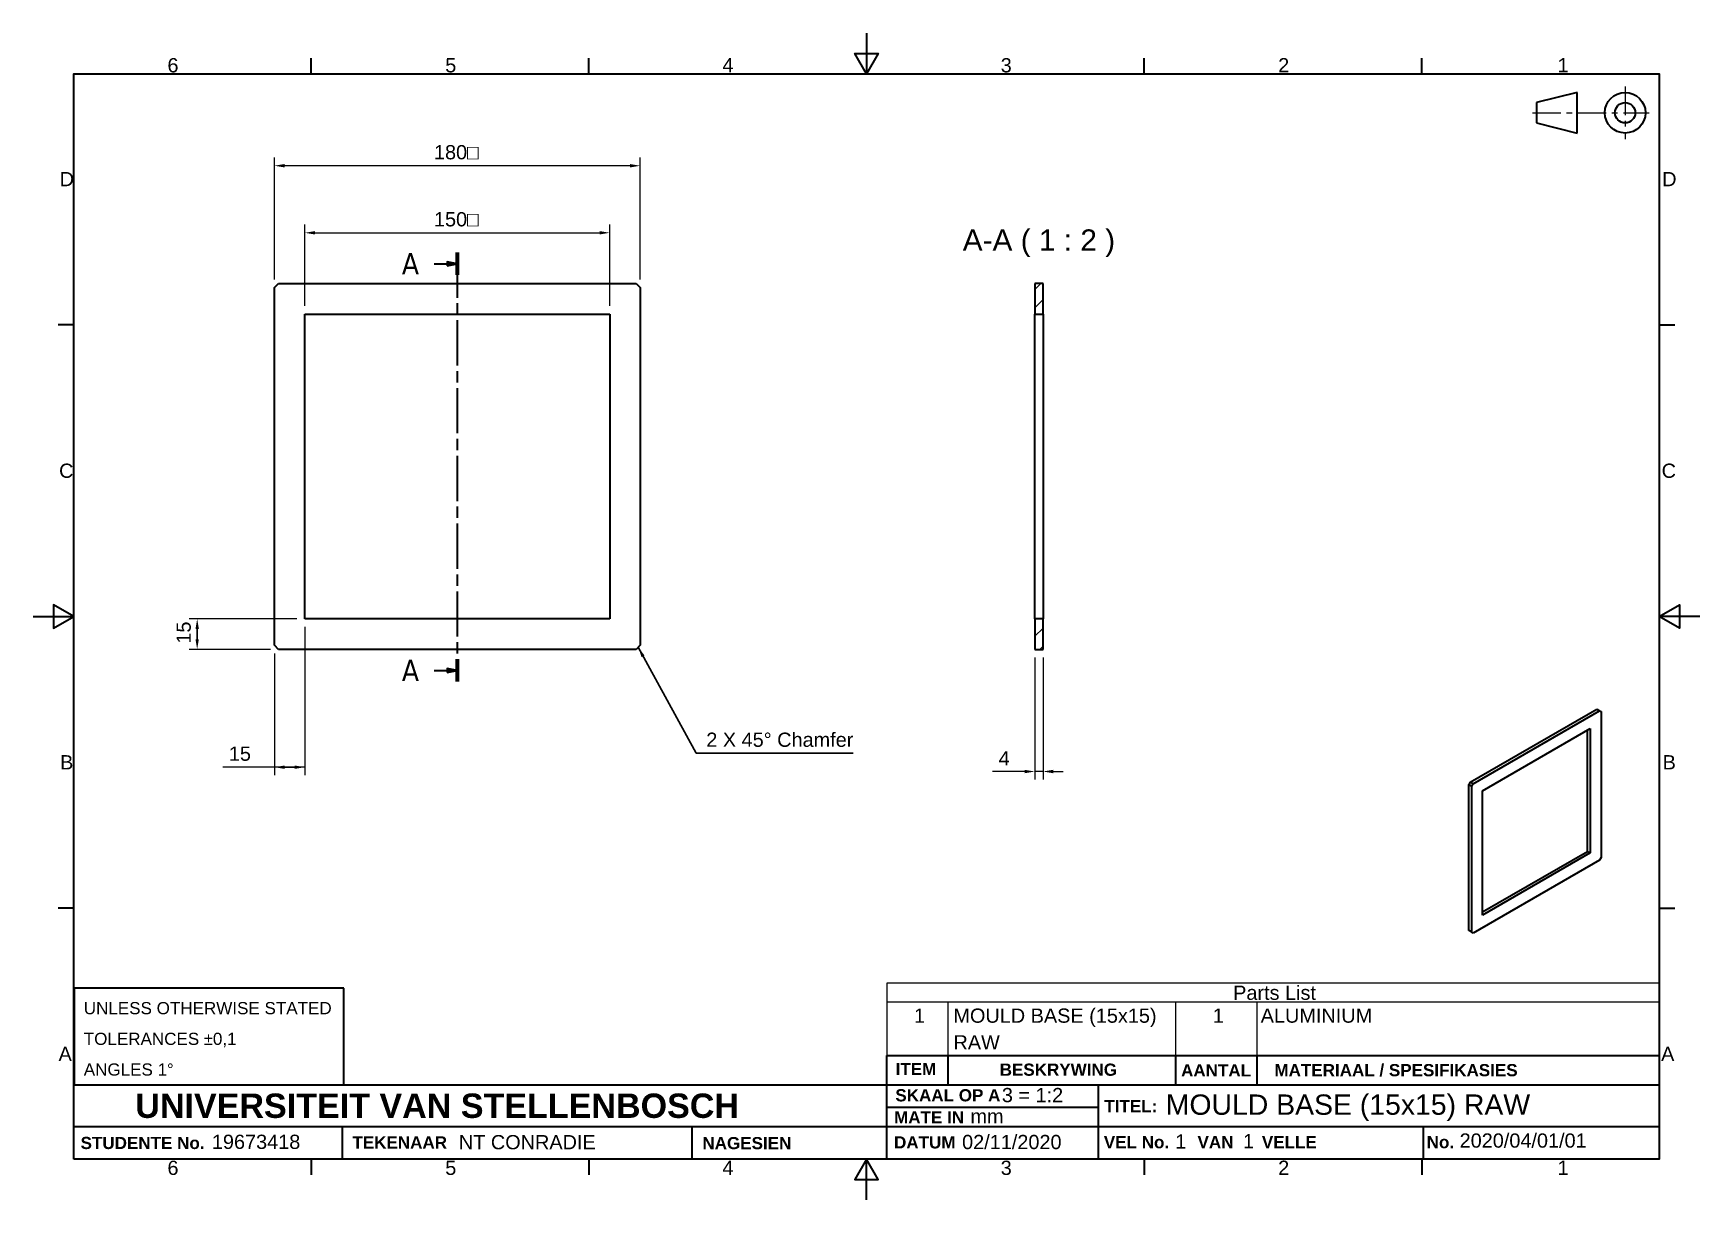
# Model space of a CAD drawing. Header units: millimetres. Extents: x 0 to 820, y 0 to 574.
import ezdxf

# ---------------------------------------------------------------- set-up
doc = ezdxf.new("R2010")
doc.units = ezdxf.units.MM
doc.header["$LTSCALE"] = 2
for name, pattern in [('CENTER_ACAD', [1336.842178, 835.526367, -167.10527, 167.10527, -167.10527]), ('CHAIN', [0.3543, 0.2362, -0.0295, 0.0591, -0.0295]), ('LONG_DASH_DOTTED', [0.3001, 0.2362, -0.0295, 0.0049, -0.0295])]:
    doc.linetypes.add(name, pattern=pattern)
for name, color, linetype, lineweight in [('Border_0', 7, 'Continuous', 35), ('Border_2', 7, 'Continuous', 35), ('Dimensions(ISO)', 7, 'Continuous', 25), ('Section View Lines(ISO)', 7, 'LONG_DASH_DOTTED', 35), ('Sketch Geometry(ISO)', 7, 'Continuous', 35), ('Symbols(ISO)', 7, 'Continuous', 25), ('Visible Edges(ISO)', 7, 'Continuous', 35)]:
    doc.layers.add(name, color=color, linetype=linetype, lineweight=lineweight)
doc.layers.add('Hatch', color=179, linetype='Continuous', lineweight=9, true_color=0x1e1e47)
doc.styles.add('Border_1', font='arial.ttf')
doc.styles.add('Copy of DEFAULT-ISO', font='arial.ttf')
doc.styles.add('Copy of DEFAULT-ISOBigText', font='arial.ttf')
doc.styles.add('DEFAULT-ISO', font='arial.ttf')
doc.styles.add('Label Text (ISO)', font='tahoma.ttf')
doc.styles.add('ROMANS', font='romans.shx')
doc.dimstyles.new('PRIOR2-01', dxfattribs={"dimscale": 2, "dimtxt": 3.5, "dimasz": 2.5, "dimexe": 2, "dimexo": 2, "dimgap": 1.5, "dimtad": 1, "dimtoh": 1, "dimdec": 0, "dimrnd": 1e-08, "dimzin": 0, "dimtxsty": 'DEFAULT-ISO', "dimcen": 0.09, "dimclrd": 1, "dimclre": 1, "dimclrt": 7, "dimaunit": 1, "dimadec": 0, "dimazin": 0, "dimtfac": 1, "dimtdec": 3, "dimtmove": 0, "dimatfit": 3, "dimfxl": 1, "dimtolj": 1, "dimtzin": 0, "dimlwd": 25, "dimlwe": 25, "dimarcsym": 0})
doc.dimstyles.new('PRIOR2-01$7', dxfattribs={"dimscale": 2, "dimtxt": 3.5, "dimasz": 2.5, "dimexe": 2, "dimexo": 2, "dimgap": 1.5, "dimtad": 1, "dimtoh": 1, "dimdec": 0, "dimrnd": 1e-08, "dimzin": 0, "dimtxsty": 'DEFAULT-ISO', "dimcen": 0.09, "dimclrd": 7, "dimclre": 1, "dimclrt": 7, "dimaunit": 1, "dimadec": 0, "dimazin": 0, "dimtfac": 1, "dimtdec": 3, "dimtmove": 0, "dimatfit": 3, "dimfxl": 1, "dimtolj": 1, "dimtzin": 0, "dimlwd": 30, "dimlwe": 25, "dimarcsym": 0})

# ---------------------------------------------------------------- blocks, each defined once
blk = doc.blocks.new('Borders Default Border')
at = {"layer": 'Border_0'}
for p, q in [((68.33, 277), (68.33, 280.9)), ((136.67, 277), (136.67, 280.9)), ((273.33, 277), (273.33, 280.9)), ((341.67, 277), (341.67, 280.9)), ((10, 215.25), (6.1, 215.25)), ((400, 215.25), (403.9, 215.25)), ((10, 71.75), (6.1, 71.75)), ((400, 71.75), (403.9, 71.75)), ((68.33, 10), (68.33, 6.1)), ((136.67, 10), (136.67, 6.1)), ((273.33, 10), (273.33, 6.1)), ((341.67, 10), (341.67, 6.1))]:
    blk.add_line(p, q, dxfattribs=at)
at = {"layer": 'Border_0', "flags": 128}
for points in [[(205, 287), (205, 277), (202.11, 282), (207.89, 282), (205, 277)], [(10, 10), (10, 277), (400, 277), (400, 10), (10, 10)], [(0, 143.5), (10, 143.5), (5, 146.39), (5, 140.61), (10, 143.5)], [(410, 143.5), (400, 143.5), (405, 146.39), (405, 140.61), (400, 143.5)], [(205, 0), (205, 10), (202.11, 5), (207.89, 5), (205, 10)]]:
    blk.add_lwpolyline(points, dxfattribs=at)
at = {"layer": 'Border_2', "char_height": 3.5, "attachment_point": 7, "style": 'Border_1'}
for s, insert in [('6', (33, 277.34)), ('5', (101.35, 277.34)), ('4', (169.54, 277.4)), ('3', (238.02, 277.34)), ('2', (306.29, 277.4)), ('1', (375.03, 277.4)), ('D', (6.48, 249.38)), ('D', (400.78, 249.38)), ('C', (6.34, 177.57)), ('C', (400.64, 177.57)), ('B', (6.59, 105.88)), ('B', (400.89, 105.88)), ('A', (6.21, 34.13)), ('A', (400.51, 34.13)), ('6', (33, 6.04)), ('5', (101.35, 6.04)), ('4', (169.54, 6.1)), ('3', (238.02, 6.04)), ('2', (306.29, 6.1)), ('1', (375.03, 6.1))]:
    blk.add_mtext(s, dxfattribs=dict(at, insert=insert))
blk = doc.blocks.new('Title Blocks stellenbosch')
at = {"layer": 'Sketch Geometry(ISO)'}
for p, q in [((218.02, 9.91), (218.02, 35.41)), ((218.02, 35.41), (408.02, 35.41)), ((233.02, 35.41), (233.02, 28.16)), ((289.02, 35.41), (289.02, 28.16)), ((309.02, 35.41), (309.02, 28.16)), ((18.02, 28.16), (408.02, 28.16)), ((270.02, 28.16), (270.02, 9.91)), ((218.02, 22.66), (270.02, 22.66)), ((18.02, 17.91), (408.02, 17.91)), ((84.02, 17.91), (84.02, 9.91)), ((170.02, 17.91), (170.02, 9.91)), ((350.02, 17.91), (350.02, 9.91)), ((408.02, 9.91), (18.02, 9.91))]:
    blk.add_line(p, q, dxfattribs=at)
at = {"layer": 'Symbols(ISO)', "color": 7, "attachment_point": 1, "style": 'ROMANS'}
for s, insert, char_height in [('\\fArial|b1|i0;\\H3.0000;ITEM', (220.18, 33.57), 3), ('\\fArial|b1|i0;\\H3.0000;BESKRYWING', (245.79, 33.4), 3), ('\\fArial|b1|i0;\\H3.0000;AANTAL', (290.42, 33.22), 3), ('\\fArial|b1|i0;\\H3.0000;MATERIAAL / SPESIFIKASIES', (313.39, 33.28), 3), ('\\fArial|b1|i0;\\H6.0000;UNIVERSITEIT VAN STELLENBOSCH', (33.11, 26.03), 6), ('\\fArial|b1|i0;\\H3.0000;SKAAL OP A', (220.12, 27.1), 3), ('\\fArial|b1|i0;\\H3.0000;MATE IN', (219.81, 21.68), 3), ('\\fArial|b1|i0;\\H3.0000;TITEL:', (271.53, 24.43), 3), ('\\fArial|b1|i0;\\H3.0000;STUDENTE No.', (19.65, 15.37), 3), ('\\fArial|b1|i0;\\H3.0000;TEKENAAR', (86.53, 15.49), 3), ('\\fArial|b1|i0;\\H3.0000;NAGESIEN', (172.64, 15.33), 3), ('\\fArial|b1|i0;\\H3.0000;DATUM', (219.79, 15.51), 3), ('\\fArial|b1|i0;\\H3.0000;VEL No.      VAN      VELLE', (271.42, 15.56), 3)]:
    blk.add_mtext(s, dxfattribs=dict(at, insert=insert, char_height=char_height))
at = {"layer": 'Symbols(ISO)', "color": 7, "insert": (350.85, 15.57), "char_height": 3, "width": 7.4832, "attachment_point": 1, "style": 'ROMANS'}
blk.add_mtext('\\fArial|b1|i0;\\H3.0000;No.', dxfattribs=at)
blk = doc.blocks.new('TOLTAB1')
at = {"layer": 'Sketch Geometry(ISO)'}
for p, q in [((33.2, 11.89), (-33.2, 11.89)), ((-33.2, 11.89), (-33.2, -11.89)), ((33.2, -11.89), (33.2, 11.89)), ((-33.2, -11.89), (33.2, -11.89))]:
    blk.add_line(p, q, dxfattribs=at)
at = {"layer": 'Symbols(ISO)', "color": 7, "insert": (-30.81, 8.49), "char_height": 3, "attachment_point": 1, "line_spacing_factor": 1.509892, "style": 'Copy of DEFAULT-ISO'}
blk.add_mtext('\\fArial|b0|i0;\\H3.0000;UNLESS OTHERWISE STATED\\PTOLERANCES \\fAIGDT|b0|i0;\\H3.0000;`\\fArial|b0|i0;\\H3.0000;0,1\\PANGLES 1\\fAIGDT|b0|i0;\\H3.0000;~', dxfattribs=at)
blk = doc.blocks.new('iso1st')
at = {"layer": 'Sketch Geometry(ISO)'}
for p, q in [((-3.3785, 5.0225), (-13.3785, 2.5225)), ((-3.3785, -4.9775), (-3.3785, 5.0225)), ((-13.3785, 2.5225), (-13.3785, -2.4775)), ((-13.3785, -2.4775), (-3.3785, -4.9775))]:
    blk.add_line(p, q, dxfattribs=at)
at = {"layer": 'Sketch Geometry(ISO)', "linetype": 'CENTER_ACAD', "lineweight": 25, "ltscale": 0.00418}
for p, q in [((8.4235, 6.4415), (8.4235, -6.4415)), ((-14.3695, 0.0225), (14.3695, 0.0225))]:
    blk.add_line(p, q, dxfattribs=at)
at = {"layer": 'Sketch Geometry(ISO)'}
for radius in [5, 2.5]:
    blk.add_circle((8.4235, 0.0225), radius, dxfattribs=at)
blk = doc.blocks.new('Parts List')
at = {"layer": 'Symbols(ISO)'}
for p, q in [((400, 53.29), (210, 53.29)), ((210, 53.29), (210, 48.56)), ((400, 53.29), (400, 48.56)), ((400, 48.56), (210, 48.56)), ((210, 48.56), (210, 35.5)), ((225, 48.56), (225, 35.5)), ((281, 48.56), (281, 35.5)), ((301, 48.56), (301, 35.5)), ((400, 48.56), (400, 35.5)), ((400, 35.5), (210, 35.5))]:
    blk.add_line(p, q, dxfattribs=at)
at = {"layer": 'Symbols(ISO)', "char_height": 3.5, "attachment_point": 7, "style": 'Border_1'}
for s, insert in [('Parts List', (295.21, 49.12)), ('1', (216.7, 43.54)), ('MOULD BASE (15x15) ', (226.38, 42.48)), ('1', (290.2, 43.54)), ('ALUMINIUM', (301.99, 43.49)), ('RAW', (226.4, 36.98))]:
    blk.add_mtext(s, dxfattribs=dict(at, insert=insert))
blk = doc.blocks.new('*D10')
at = {"layer": 'Defpoints', "color": 0, "linetype": 'Continuous', "transparency": 16777216}
for p in [(118.63, 508.84), (118.63, 448.84), (298.63, 448.84)]:
    blk.add_point(p, dxfattribs=at)
at = {"layer": 'Dimensions(ISO)', "color": 1, "linetype": 'Continuous', "lineweight": 25, "transparency": 16777216}
for p, q in [((118.63, 452.84), (118.63, 512.84)), ((293.63, 508.84), (123.63, 508.84)), ((298.63, 452.84), (298.63, 512.84))]:
    blk.add_line(p, q, dxfattribs=at)
at = {"layer": 'Dimensions(ISO)', "color": 1, "linetype": 'Continuous', "transparency": 16777216}
for points in [[(123.63, 509.67), (123.63, 508), (118.63, 508.84)], [(293.63, 509.67), (293.63, 508), (298.63, 508.84)]]:
    blk.add_solid(points, dxfattribs=at)
at = {"layer": 'Dimensions(ISO)', "color": 7, "linetype": 'Continuous', "lineweight": 25, "transparency": 16777216, "insert": (197.14, 518.99), "char_height": 7, "attachment_point": 1, "style": 'DEFAULT-ISO'}
blk.add_mtext('\\A1;\\fArial|b0|i0;\\H7.0000;180\\fAIGDT|b0|i0;\\H7.0000;o', dxfattribs=at)
blk = doc.blocks.new('*D11')
at = {"layer": 'Defpoints', "color": 0, "linetype": 'Continuous', "transparency": 16777216}
for p in [(283.63, 475.84), (133.63, 435.84), (283.63, 435.84)]:
    blk.add_point(p, dxfattribs=at)
at = {"layer": 'Dimensions(ISO)', "color": 1, "linetype": 'Continuous', "lineweight": 25, "transparency": 16777216}
for p, q in [((133.63, 439.84), (133.63, 479.84)), ((138.63, 475.84), (278.63, 475.84)), ((283.63, 439.84), (283.63, 479.84))]:
    blk.add_line(p, q, dxfattribs=at)
at = {"layer": 'Dimensions(ISO)', "color": 1, "linetype": 'Continuous', "transparency": 16777216}
for points in [[(138.63, 476.67), (138.63, 475), (133.63, 475.84)], [(278.63, 476.67), (278.63, 475), (283.63, 475.84)]]:
    blk.add_solid(points, dxfattribs=at)
at = {"layer": 'Dimensions(ISO)', "color": 7, "linetype": 'Continuous', "lineweight": 25, "transparency": 16777216, "insert": (197.14, 485.99), "char_height": 7, "attachment_point": 1, "style": 'DEFAULT-ISO'}
blk.add_mtext('\\A1;\\fArial|b0|i0;\\H7.0000;150\\fAIGDT|b0|i0;\\H7.0000;o', dxfattribs=at)
blk = doc.blocks.new('*D12')
at = {"layer": 'Defpoints', "color": 0, "linetype": 'Continuous', "transparency": 16777216}
for p in [(133.63, 285.84), (80.63, 270.84), (120.63, 270.84)]:
    blk.add_point(p, dxfattribs=at)
at = {"layer": 'Dimensions(ISO)', "color": 1, "linetype": 'Continuous', "lineweight": 25, "transparency": 16777216}
for p, q in [((129.63, 285.84), (76.63, 285.84)), ((80.63, 280.84), (80.63, 275.84)), ((80.63, 275.84), (80.63, 280.84)), ((116.63, 270.84), (76.63, 270.84))]:
    blk.add_line(p, q, dxfattribs=at)
at = {"layer": 'Dimensions(ISO)', "color": 1, "linetype": 'Continuous', "transparency": 16777216}
for points in [[(79.8, 280.84), (81.47, 280.84), (80.63, 285.84)], [(79.8, 275.84), (81.47, 275.84), (80.63, 270.84)]]:
    blk.add_solid(points, dxfattribs=at)
at = {"layer": 'Dimensions(ISO)', "color": 7, "linetype": 'Continuous', "lineweight": 25, "transparency": 16777216, "insert": (70.48, 273.63), "char_height": 7, "attachment_point": 1, "rotation": 90, "style": 'DEFAULT-ISO'}
blk.add_mtext('\\A1;15', dxfattribs=at)
blk = doc.blocks.new('*D13')
at = {"layer": 'Defpoints', "color": 0, "linetype": 'Continuous', "transparency": 16777216}
for p in [(133.63, 285.84), (118.63, 272.84), (118.63, 212.84)]:
    blk.add_point(p, dxfattribs=at)
at = {"layer": 'Dimensions(ISO)', "color": 1, "linetype": 'Continuous', "lineweight": 25, "transparency": 16777216}
for p, q in [((133.63, 281.84), (133.63, 208.84)), ((118.63, 268.84), (118.63, 208.84)), ((113.63, 212.84), (93.21, 212.84)), ((118.63, 212.84), (113.63, 212.84)), ((133.63, 212.84), (118.63, 212.84)), ((128.63, 212.84), (123.63, 212.84)), ((123.63, 212.84), (128.63, 212.84))]:
    blk.add_line(p, q, dxfattribs=at)
at = {"layer": 'Dimensions(ISO)', "color": 1, "linetype": 'Continuous', "transparency": 16777216}
for points in [[(123.63, 213.67), (123.63, 212), (118.63, 212.84)], [(128.63, 213.67), (128.63, 212), (133.63, 212.84)]]:
    blk.add_solid(points, dxfattribs=at)
at = {"layer": 'Dimensions(ISO)', "color": 7, "linetype": 'Continuous', "lineweight": 25, "transparency": 16777216, "insert": (96.21, 222.99), "char_height": 7, "attachment_point": 1, "style": 'DEFAULT-ISO'}
blk.add_mtext('\\A1;15', dxfattribs=at)
blk = doc.blocks.new('2dTransSection0')
at = {"layer": 'Section View Lines(ISO)', "linetype": 'Continuous'}
for p, q in [((98.6, 230.3), (101.82, 230.3)), ((104.32, 230.3), (101.82, 230.8)), ((101.82, 230.8), (101.82, 229.8)), ((101.82, 230.3), (104.32, 230.3)), ((101.82, 229.8), (104.32, 230.3)), ((98.6, 130.24), (101.82, 130.24)), ((104.32, 130.24), (101.82, 130.74)), ((101.82, 130.74), (101.82, 129.74)), ((101.82, 130.24), (104.32, 130.24)), ((101.82, 129.74), (104.32, 130.24))]:
    blk.add_line(p, q, dxfattribs=at)
at = {"layer": 'Section View Lines(ISO)', "linetype": 'CHAIN', "ltscale": 23.536072}
blk.add_line((104.32, 233.07), (104.32, 127.47), dxfattribs=at)
at = {"layer": 'Section View Lines(ISO)', "linetype": 'Continuous', "lineweight": 70}
for p, q in [((104.32, 233.07), (104.32, 227.54)), ((104.32, 133.01), (104.32, 127.47))]:
    blk.add_line(p, q, dxfattribs=at)
at = {"layer": 'Section View Lines(ISO)', "linetype": 'Continuous', "flags": 128}
for points in [[(101.82, 229.8), (104.32, 230.3), (101.82, 230.8), (101.82, 229.8)], [(101.82, 129.74), (104.32, 130.24), (101.82, 130.74), (101.82, 129.74)]]:
    blk.add_lwpolyline(points, dxfattribs=at)
at = {"layer": 'Section View Lines(ISO)'}
for points in [[(101.82, 229.8), (104.32, 230.3), (101.82, 230.8), (101.82, 229.8)], [(101.82, 129.74), (104.32, 130.24), (101.82, 130.74), (101.82, 129.74)]]:
    blk.add_solid(points, dxfattribs=at)
at = {"layer": 'Section View Lines(ISO)', "char_height": 5.25, "attachment_point": 7, "style": 'Label Text (ISO)'}
for insert in [(90.67, 227.68), (90.67, 127.61)]:
    blk.add_mtext('A', dxfattribs=dict(at, insert=insert))
blk = doc.blocks.new('*D15')
at = {"layer": 'Defpoints', "color": 0, "linetype": 'Continuous', "transparency": 16777216}
for p in [(492.86, 270.84), (496.86, 270.84), (496.86, 210.71)]:
    blk.add_point(p, dxfattribs=at)
at = {"layer": 'Dimensions(ISO)', "color": 1, "linetype": 'Continuous', "lineweight": 25, "transparency": 16777216}
for p, q in [((492.86, 266.84), (492.86, 206.71)), ((496.86, 266.84), (496.86, 206.71)), ((487.86, 210.71), (472.02, 210.71)), ((496.86, 210.71), (492.86, 210.71)), ((501.86, 210.71), (506.86, 210.71))]:
    blk.add_line(p, q, dxfattribs=at)
at = {"layer": 'Dimensions(ISO)', "color": 1, "linetype": 'Continuous', "transparency": 16777216}
for points in [[(487.86, 211.54), (487.86, 209.87), (492.86, 210.71)], [(501.86, 211.54), (501.86, 209.87), (496.86, 210.71)]]:
    blk.add_solid(points, dxfattribs=at)
at = {"layer": 'Dimensions(ISO)', "color": 7, "linetype": 'Continuous', "lineweight": 25, "transparency": 16777216, "insert": (475.02, 220.71), "char_height": 7, "attachment_point": 1, "style": 'DEFAULT-ISO'}
blk.add_mtext('\\A1;4', dxfattribs=at)

msp = doc.modelspace()

# ---------------------------------------------------------------- hatches: boundary and pattern name
at = {"layer": 'Hatch'}
h = msp.add_hatch(dxfattribs=at)
h.set_pattern_fill('ANSI31', color=256, scale=50.8, style=0)
h.set_pattern_definition([(45, (0, 0), (-4.49013, 4.49013), [])])
h.paths.add_polyline_path([(492.86, 435.84), (496.86, 435.84), (496.86, 450.84), (492.86, 450.84)])
h.paths.add_polyline_path([(496.86, 285.84), (492.86, 285.84), (492.86, 270.84), (496.86, 270.84)])

# ---------------------------------------------------------------- linework, layer by layer
at = {"layer": 'Visible Edges(ISO)'}
for p, q in [((118.63, 448.84), (120.63, 450.84)), ((118.63, 272.84), (118.63, 448.84)), ((120.63, 450.84), (296.63, 450.84)), ((296.63, 450.84), (298.63, 448.84)), ((298.63, 448.84), (298.63, 272.84)), ((496.86, 450.84), (492.86, 450.84)), ((492.86, 450.84), (492.86, 435.84)), ((496.86, 435.84), (496.86, 450.84)), ((133.63, 285.84), (133.63, 435.84)), ((133.63, 435.84), (283.63, 435.84)), ((283.63, 435.84), (283.63, 285.84)), ((492.86, 435.84), (496.86, 435.84)), ((492.86, 285.84), (492.86, 435.84)), ((496.86, 435.84), (496.86, 285.84)), ((283.63, 285.84), (133.63, 285.84)), ((496.86, 285.84), (492.86, 285.84)), ((492.86, 285.84), (492.86, 270.84)), ((496.86, 270.84), (496.86, 285.84)), ((120.63, 270.84), (118.63, 272.84)), ((296.63, 270.84), (120.63, 270.84)), ((298.63, 272.84), (296.63, 270.84)), ((492.86, 270.84), (496.86, 270.84)), ((707.1, 205.52), (769.32, 241.45)), ((708.51, 204.71), (770.74, 240.63)), ((769.32, 241.45), (770.74, 240.63)), ((770.74, 240.63), (771.45, 240.22)), ((771.45, 240.22), (771.45, 168.37)), ((713.11, 201.24), (766.14, 231.85)), ((764.73, 171.43), (764.73, 231.04)), ((766.14, 231.85), (766.14, 170.62)), ((707.1, 205.52), (706.39, 204.3)), ((708.51, 204.71), (707.1, 205.52)), ((706.39, 204.3), (707.81, 203.48)), ((706.39, 132.45), (706.39, 204.3)), ((707.81, 203.48), (708.51, 204.71)), ((707.81, 131.63), (707.81, 203.48)), ((713.11, 140), (713.11, 201.24)), ((770.74, 167.15), (708.51, 131.22)), ((713.11, 141.63), (764.73, 171.43)), ((766.14, 170.62), (713.11, 140)), ((764.73, 171.43), (766.14, 170.62)), ((771.45, 168.37), (770.74, 167.15)), ((707.81, 131.63), (706.39, 132.45)), ((708.51, 131.22), (707.81, 131.63))]:
    msp.add_line(p, q, dxfattribs=at)

# ---------------------------------------------------------------- block references
at = {"xscale": 2, "yscale": 2, "zscale": 2}
for name, p in [('Borders Default Border', (0, 0)), ('iso1st', (766.47, 534.87)), ('TOLTAB1', (86.44, 80.28)), ('Title Blocks stellenbosch', (-16.04, 0.18))]:
    msp.add_blockref(name, p, dxfattribs=at)
at = {"layer": 'Section View Lines(ISO)', "xscale": 2, "yscale": 2, "zscale": 2}
msp.add_blockref('2dTransSection0', (0, 0), dxfattribs=at)
at = {"layer": 'Symbols(ISO)', "xscale": 2, "yscale": 2, "zscale": 2}
msp.add_blockref('Parts List', (0, 0), dxfattribs=at)

# ---------------------------------------------------------------- texts
at = {"layer": 'Symbols(ISO)', "color": 7}
for s, insert, char_height, attachment_point, style in [('A-A ( 1 : 2 )', (457.36, 463.84), 10.5, 7, 'Copy of DEFAULT-ISOBigText'), ('2 X 45° Chamfer', (331.15, 222.76), 7, 7, 'DEFAULT-ISO'), ('\\fArial|b0|i0;1', (561.93, 32.17), 7, 1, 'Copy of DEFAULT-ISO'), ('\\fArial|b0|i0;1', (595.27, 32.3), 7, 1, 'Copy of DEFAULT-ISO')]:
    msp.add_mtext(s, dxfattribs=dict(at, insert=insert, char_height=char_height, attachment_point=attachment_point, style=style))
at = {"layer": 'Symbols(ISO)', "color": 7, "attachment_point": 1, "style": 'Copy of DEFAULT-ISO'}
for s, insert, char_height, width in [('\\fArial|b0|i0;3 = 1:2', (476.61, 54.98), 7, 30.1662), ('\\fArial|b0|i0;\\H10.0000;MOULD BASE (15x15) RAW', (557.28, 51.78), 10, 179.3369), ('\\fArial|b0|i0;mm', (461.15, 44.57), 7, 16.2942), ('\\fArial|b0|i0;2020/04/01/01', (701.87, 32.6), 7, 62.5145), ('\\fArial|b0|i0;19673418', (87.87, 31.98), 7, 43.4939), ('\\fArial|b0|i0;NT CONRADIE', (209.4, 31.8), 7, 67.3857), ('\\fArial|b0|i0;02/11/2020', (457.04, 31.88), 7, 48.9253)]:
    msp.add_mtext(s, dxfattribs=dict(at, insert=insert, char_height=char_height, width=width))

# ---------------------------------------------------------------- dimensions: what is measured, and where the dimension line sits
at = {"layer": 'Dimensions(ISO)', "color": 1, "linetype": 'Continuous', "lineweight": 25, "true_color": 0xff0000}
dim = msp.add_linear_dim(base=(118.63, 508.84), p1=(298.63, 448.84), p2=(118.63, 448.84), angle=180, text='\\fArial|b0|i0;\\H7.0000;<>\\fAIGDT|b0|i0;\\H7.0000;o', dimstyle='PRIOR2-01', override={"dimgap": 1.5, "dimtoh": 0, "dimdec": 0, "dimtol": 0, "dimlim": 0, "dimtp": 0, "dimtm": 0, "dimtdec": 3, "dimtofl": 0, "dimatfit": 1}, dxfattribs=at)
dim.commit()
dim.dimension.update_dxf_attribs({"geometry": '*D10', "text_midpoint": (208.63, 508.84), "dimtype": 160})
dim = msp.add_linear_dim(base=(283.63, 475.84), p1=(133.63, 435.84), p2=(283.63, 435.84), text='\\fArial|b0|i0;\\H7.0000;<>\\fAIGDT|b0|i0;\\H7.0000;o', dimstyle='PRIOR2-01', override={"dimgap": 1.5, "dimtoh": 0, "dimdec": 0, "dimtol": 0, "dimlim": 0, "dimtp": 0, "dimtm": 0, "dimtdec": 3, "dimtofl": 0, "dimatfit": 1}, dxfattribs=at)
dim.commit()
dim.dimension.update_dxf_attribs({"geometry": '*D11', "text_midpoint": (208.63, 475.84), "dimtype": 160})
for base, p1, p2, angle, override, picture, middle in [((80.63, 270.84), (133.63, 285.84), (120.63, 270.84), 90, {"dimgap": 1.5, "dimtoh": 0, "dimdec": 0, "dimtol": 0, "dimlim": 0, "dimtp": 0, "dimtm": 0, "dimtdec": 3, "dimtofl": 0, "dimatfit": 1}, '*D12', (80.63, 278.34)), ((496.86, 210.71), (492.86, 270.84), (496.86, 270.84), 180, {"dimgap": 1.5, "dimtoh": 0, "dimdec": 0, "dimtol": 0, "dimlim": 0, "dimtp": 0, "dimtm": 0, "dimtdec": 3, "dimtofl": 1, "dimatfit": 1}, '*D15', (477.44, 210.71))]:
    dim = msp.add_linear_dim(base=base, p1=p1, p2=p2, angle=angle, dimstyle='PRIOR2-01', override=override, dxfattribs=at)
    dim.commit()
    dim.dimension.update_dxf_attribs({"geometry": picture, "text_midpoint": middle, "dimtype": 160})
dim = msp.add_linear_dim(base=(118.63, 212.84), p1=(133.63, 285.84), p2=(118.63, 272.84), dimstyle='PRIOR2-01', override={"dimgap": 1.5, "dimtoh": 0, "dimdec": 0, "dimtol": 0, "dimlim": 0, "dimtp": 0, "dimtm": 0, "dimtdec": 3, "dimatfit": 2}, dxfattribs=at)
dim.commit()
dim.dimension.update_dxf_attribs({"geometry": '*D13', "text_midpoint": (100.92, 212.84), "dimtype": 160})

# ---------------------------------------------------------------- leaders
at = {"layer": 'Symbols(ISO)', "color": 1, "linetype": 'Continuous', "lineweight": 25, "true_color": 0xff0000, "annotation_type": 0, "has_hookline": 1, "hookline_direction": 0, "text_width": 72.24}
msp.add_leader([(297.63, 271.84), (326.15, 219.76), (331.15, 219.76)], dimstyle='PRIOR2-01$7', override={"dimgap": 0, "dimtad": 1}, dxfattribs=at)

doc.saveas('drawing.dxf')
